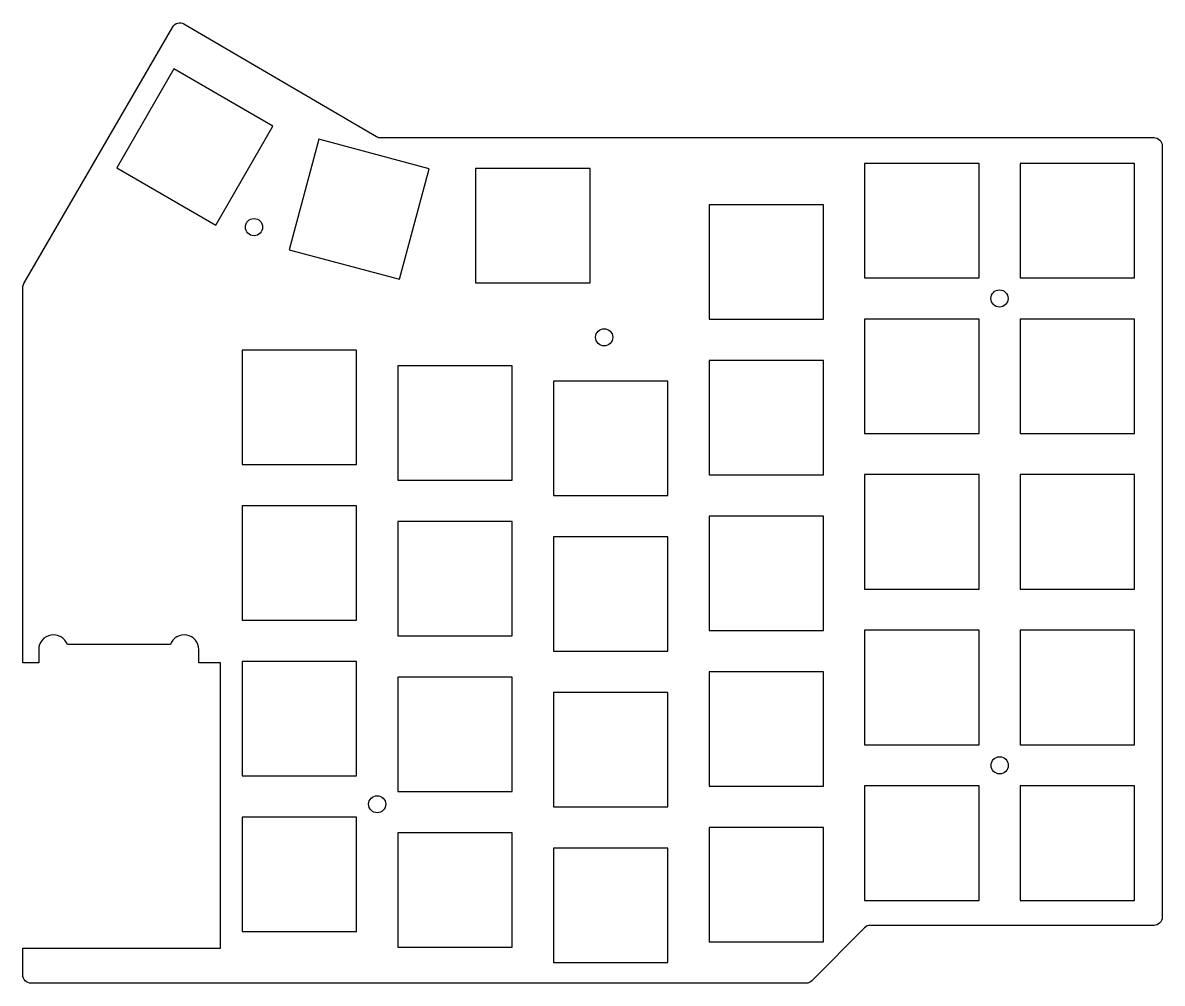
# Model space of a CAD drawing. Header units: millimetres. Extents: x -67 to 72, y -56 to 62.
import ezdxf

# ---------------------------------------------------------------- set-up
doc = ezdxf.new("R2010")
doc.units = ezdxf.units.MM
doc.layers.get('0').update_dxf_attribs({"linetype": 'CONTINUOUS'})

msp = doc.modelspace()

# ---------------------------------------------------------------- linework, layer by layer
msp.add_lwpolyline([(-66.35, -55.94, -0.414214), (-67.35, -54.94), (-67.35, -51.65), (-43.15, -51.65), (-43.15, -16.75), (-45.8, -16.75), (-45.8, -15.1, 0.843039), (-49.29, -14.5), (-61.9, -14.5, 0.843039), (-65.4, -15.1), (-65.4, -16.75), (-67.35, -16.75), (-67.35, 29.18, -0.132107), (-67.22, 29.68), (-48.99, 61.11, -0.415315), (-47.63, 61.47), (-24.06, 47.69, 0.133069), (-23.55, 47.55), (71.12, 47.55, -0.414214), (72.12, 46.55), (72.12, -47.86, -0.414211), (71.12, -48.86), (36.41, -48.86, 0.199426), (35.7, -49.16), (29.24, -55.65, -0.199451), (28.53, -55.94), (-43.15, -55.94)], format="xyb", close=True)
for points in [[(-55.86, 43.84), (-43.74, 36.84), (-36.74, 48.97), (-48.86, 55.97)], [(-17.61, 43.73), (-31.13, 47.35), (-34.76, 33.83), (-21.23, 30.21)], [(2.08, 43.76), (-11.92, 43.76), (-11.92, 29.76), (2.08, 29.76)], [(49.7, 44.4), (35.7, 44.4), (35.7, 30.4), (49.7, 30.4)], [(54.75, 44.4), (54.75, 30.4), (68.75, 30.4), (68.75, 44.4)], [(30.65, 25.32), (30.65, 39.32), (16.65, 39.32), (16.65, 25.32)], [(49.7, 11.35), (49.7, 25.35), (35.7, 25.35), (35.7, 11.35)], [(68.75, 11.35), (68.75, 25.35), (54.75, 25.35), (54.75, 11.35)], [(-40.5, 7.54), (-26.5, 7.54), (-26.5, 21.54), (-40.5, 21.54)], [(-7.45, 19.63), (-21.45, 19.63), (-21.45, 5.63), (-7.45, 5.63)], [(30.65, 20.27), (16.65, 20.27), (16.65, 6.27), (30.65, 6.27)], [(11.6, 3.73), (11.6, 17.73), (-2.4, 17.73), (-2.4, 3.73)], [(49.7, -7.7), (49.7, 6.3), (35.7, 6.3), (35.7, -7.7)], [(54.75, 6.3), (54.75, -7.7), (68.75, -7.7), (68.75, 6.3)], [(-26.5, -11.51), (-26.5, 2.49), (-40.5, 2.49), (-40.5, -11.51)], [(-7.45, -13.42), (-7.45, 0.58), (-21.45, 0.58), (-21.45, -13.42)], [(30.65, -12.78), (30.65, 1.22), (16.65, 1.22), (16.65, -12.78)], [(11.6, -15.32), (11.6, -1.32), (-2.4, -1.32), (-2.4, -15.32)], [(49.7, -12.75), (35.7, -12.75), (35.7, -26.75), (49.7, -26.75)], [(68.75, -12.75), (54.75, -12.75), (54.75, -26.75), (68.75, -26.75)], [(-26.5, -16.56), (-40.5, -16.56), (-40.5, -30.56), (-26.5, -30.56)], [(30.65, -31.83), (30.65, -17.83), (16.65, -17.83), (16.65, -31.83)], [(-21.45, -18.47), (-21.45, -32.47), (-7.45, -32.47), (-7.45, -18.47)], [(-2.4, -20.37), (-2.4, -34.37), (11.6, -34.37), (11.6, -20.37)], [(35.7, -31.8), (35.7, -45.8), (49.7, -45.8), (49.7, -31.8)], [(54.75, -31.8), (54.75, -45.8), (68.75, -45.8), (68.75, -31.8)], [(-26.5, -35.61), (-40.5, -35.61), (-40.5, -49.61), (-26.5, -49.61)], [(-7.45, -37.52), (-21.45, -37.52), (-21.45, -51.52), (-7.45, -51.52)], [(16.65, -36.88), (16.65, -50.88), (30.65, -50.88), (30.65, -36.88)], [(-2.4, -39.42), (-2.4, -53.42), (11.6, -53.42), (11.6, -39.42)]]:
    msp.add_lwpolyline(points, close=True)
for centre in [(-39.05, 36.6), (52.2, 27.87), (3.81, 23.11), (52.23, -29.28), (-23.97, -34.04)]:
    msp.add_circle(centre, 1.05)

doc.saveas('drawing.dxf')
